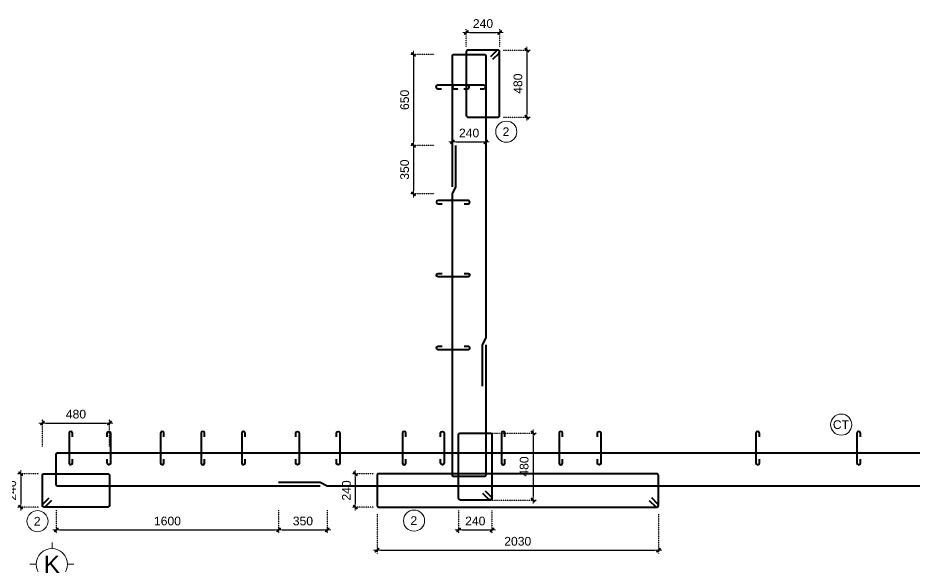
# Model space of a CAD drawing. Header units: millimetres. Extents: x -146909 to 4830753, y -683702 to -336947.
# Drawn here: x 4686542 to 4692990, y -443702 to -439754 of the extents above; entities that cross this region are included whole.
import ezdxf
from ezdxf.enums import TextEntityAlignment as Align

# ---------------------------------------------------------------- set-up
doc = ezdxf.new("R2010")
doc.units = ezdxf.units.MM
doc.header["$MEASUREMENT"] = 0
doc.linetypes.add('HIDDEN5', pattern=[2.8375, 1.25, -1.5875])
doc.layers.get('0').update_dxf_attribs({"lineweight": 9})
doc.layers.get('Defpoints').update_dxf_attribs({"color": 10, "lineweight": 0})
for name, color, linetype, lineweight in [("'S_General_Cont_1 Thin", 1, 'Continuous', 18), ("'S_General_Text_3_Member name", 3, 'Continuous', 35), ('CDAI', 3, 'Continuous', 40), ('KTH', 154, 'Continuous', 9), ('STICK', 1, 'Continuous', 9)]:
    doc.layers.add(name, color=color, linetype=linetype, lineweight=lineweight)
doc.layers.add('DM', color=1, linetype='Continuous')
doc.styles.add('arial', font='arial.ttf', dxfattribs={"width": 0.85})
doc.styles.get("Standard").update_dxf_attribs({"font": 'arial.ttf'})
doc.styles.add('TTP-HelCon', font='arial.ttf')
doc.dimstyles.new('TTP-25', dxfattribs={"dimscale": 25, "dimtxt": 2.5, "dimasz": 1, "dimexe": 1, "dimexo": 1, "dimgap": 0.09, "dimtad": 0, "dimdec": 4, "dimrnd": 10, "dimzin": 9, "dimdsep": 46, "dimtxsty": 'TTP-HelCon', "dimblk": 'Stick', "dimcen": 0.09, "dimdle": 1.5, "dimclrd": 256, "dimclre": 256, "dimclrt": 1, "dimadec": 0, "dimazin": 0, "dimtfac": 1, "dimtdec": 4, "dimtmove": 0, "dimatfit": 3, "dimldrblk": 'ARCHTICK', "dimfxl": 1, "dimtvp": 1, "dimtolj": 1, "dimtzin": 0, "dimarcsym": 0})

# ---------------------------------------------------------------- blocks, each defined once
blk = doc.blocks.new('GL')
at = {"layer": "'S_General_Cont_1 Thin"}
for p, q in [((12, 600), (12, 841)), ((-600, 0), (-841, 0)), ((600, 0), (841, 0)), ((12, -600), (12, -841))]:
    blk.add_line(p, q, dxfattribs=at)
blk.add_circle((0, 0), 600, dxfattribs=at)
at = {"layer": "'S_General_Text_3_Member name"}
blk.add_attdef('A', text='', height=602, dxfattribs=at).set_placement((0, 0), align=Align.MIDDLE)
blk = doc.blocks.new('Stick')
at = {"layer": 'STICK'}
h = blk.add_hatch(color=256, dxfattribs=at)
edge = h.paths.add_edge_path()
edge.add_line((0.3, 0.5), (-0.5, -0.3))
edge.add_arc((-0.4, -0.4), 0.141, 135, 315)
edge.add_line((-0.3, -0.5), (0.5, 0.3))
edge.add_arc((0.4, 0.4), 0.141, 315, 495)
blk.add_line((1, 0), (-1, 0), dxfattribs=at)
blk.add_lwpolyline([(0.3, 0.5), (-0.5, -0.3, 1), (-0.3, -0.5), (0.5, 0.3, 1), (0.3, 0.5, 1)], format="xyb", dxfattribs=at)
blk = doc.blocks.new('*D734')
at = {"layer": 'Defpoints', "color": 0, "transparency": 16777216}
for p in [(4686718.4, -443037.6), (4686562.1, -443277.6), (4686718.4, -443277.6)]:
    blk.add_point(p, dxfattribs=at)
at = {"layer": 'KTH', "linetype": 'HIDDEN5', "lineweight": -2, "transparency": 16777216}
for p, q in [((4686693.4, -443037.6), (4686537.1, -443037.6)), ((4686693.4, -443277.6), (4686537.1, -443277.6))]:
    blk.add_line(p, q, dxfattribs=at)
at = {"layer": 'KTH', "lineweight": -2, "transparency": 16777216}
blk.add_line((4686562.1, -443062.6), (4686562.1, -443252.6), dxfattribs=at)
at = {"layer": 'KTH', "lineweight": -2, "transparency": 16777216, "xscale": 25, "yscale": 25, "zscale": 25}
for p, rotation in [((4686562.1, -443037.6), 90), ((4686562.1, -443277.6), 270)]:
    blk.add_blockref('Stick', p, dxfattribs=dict(at, rotation=rotation))
at = {"layer": 'KTH', "color": 1, "transparency": 16777216, "insert": (4686498.3, -443157.6), "char_height": 62.5, "attachment_point": 5, "rotation": 90, "style": 'TTP-HelCon'}
blk.add_mtext('\\A1;240', dxfattribs=at)
blk = doc.blocks.new('_ArchTick')
at = {"color": 0, "linetype": 'ByBlock', "const_width": 0.15}
blk.add_lwpolyline([(-0.5, -0.5), (0.5, 0.5)], dxfattribs=at)
blk = doc.blocks.new('*D735')
at = {"layer": 'Defpoints', "color": 0, "transparency": 16777216}
for p in [(4687200.9, -442672.1), (4686718.4, -442865.4), (4687200.9, -442865.4)]:
    blk.add_point(p, dxfattribs=at)
at = {"layer": 'KTH', "linetype": 'HIDDEN5', "lineweight": -2, "transparency": 16777216}
for p, q in [((4686718.4, -442840.4), (4686718.4, -442647.1)), ((4687200.9, -442840.4), (4687200.9, -442647.1))]:
    blk.add_line(p, q, dxfattribs=at)
at = {"layer": 'KTH', "lineweight": -2, "transparency": 16777216}
blk.add_line((4686743.4, -442672.1), (4687175.9, -442672.1), dxfattribs=at)
at = {"layer": 'KTH', "lineweight": -2, "transparency": 16777216, "xscale": 25, "yscale": 25, "zscale": 25, "rotation": 180}
blk.add_blockref('Stick', (4686718.4, -442672.1), dxfattribs=at)
at = {"layer": 'KTH', "lineweight": -2, "transparency": 16777216, "xscale": 25, "yscale": 25, "zscale": 25}
blk.add_blockref('Stick', (4687200.9, -442672.1), dxfattribs=at)
at = {"layer": 'KTH', "color": 1, "transparency": 16777216, "insert": (4686959.6, -442608.3), "char_height": 62.5, "attachment_point": 5, "style": 'TTP-HelCon'}
blk.add_mtext('\\A1;480', dxfattribs=at)
blk = doc.blocks.new('*D736')
at = {"layer": 'Defpoints', "color": 0, "transparency": 16777216}
for p in [(4686818.4, -443275), (4688417.8, -443275), (4688417.8, -443441.8)]:
    blk.add_point(p, dxfattribs=at)
at = {"layer": 'KTH', "linetype": 'HIDDEN5', "lineweight": -2, "transparency": 16777216}
for p, q in [((4686818.4, -443300), (4686818.4, -443466.8)), ((4688417.8, -443300), (4688417.8, -443466.8))]:
    blk.add_line(p, q, dxfattribs=at)
at = {"layer": 'KTH', "lineweight": -2, "transparency": 16777216}
blk.add_line((4686843.4, -443441.8), (4688392.8, -443441.8), dxfattribs=at)
at = {"layer": 'KTH', "lineweight": -2, "transparency": 16777216, "xscale": 25, "yscale": 25, "zscale": 25, "rotation": 180}
blk.add_blockref('Stick', (4686818.4, -443441.8), dxfattribs=at)
at = {"layer": 'KTH', "lineweight": -2, "transparency": 16777216, "xscale": 25, "yscale": 25, "zscale": 25}
blk.add_blockref('Stick', (4688417.8, -443441.8), dxfattribs=at)
at = {"layer": 'KTH', "color": 1, "transparency": 16777216, "insert": (4687618.1, -443378), "char_height": 62.5, "attachment_point": 5, "style": 'TTP-HelCon'}
blk.add_mtext('\\A1;1600', dxfattribs=at)
blk = doc.blocks.new('*D737')
at = {"layer": 'Defpoints', "color": 0, "transparency": 16777216}
for p in [(4688417.8, -443275), (4688767.5, -443275), (4688767.5, -443441.8)]:
    blk.add_point(p, dxfattribs=at)
at = {"layer": 'KTH', "linetype": 'HIDDEN5', "lineweight": -2, "transparency": 16777216}
for p, q in [((4688417.8, -443300), (4688417.8, -443466.8)), ((4688767.5, -443300), (4688767.5, -443466.8))]:
    blk.add_line(p, q, dxfattribs=at)
at = {"layer": 'KTH', "lineweight": -2, "transparency": 16777216}
blk.add_line((4688442.8, -443441.8), (4688742.5, -443441.8), dxfattribs=at)
at = {"layer": 'KTH', "lineweight": -2, "transparency": 16777216, "xscale": 25, "yscale": 25, "zscale": 25, "rotation": 180}
blk.add_blockref('Stick', (4688417.8, -443441.8), dxfattribs=at)
at = {"layer": 'KTH', "lineweight": -2, "transparency": 16777216, "xscale": 25, "yscale": 25, "zscale": 25}
blk.add_blockref('Stick', (4688767.5, -443441.8), dxfattribs=at)
at = {"layer": 'KTH', "color": 1, "transparency": 16777216, "insert": (4688592.7, -443377.9), "char_height": 62.5, "attachment_point": 5, "style": 'TTP-HelCon'}
blk.add_mtext('\\A1;350', dxfattribs=at)
blk = doc.blocks.new('*D738')
at = {"layer": 'Defpoints', "color": 0, "transparency": 16777216}
for p in [(4689125.9, -443303.6), (4691150.9, -443303.6), (4691150.9, -443587.8)]:
    blk.add_point(p, dxfattribs=at)
at = {"layer": 'KTH', "linetype": 'HIDDEN5', "lineweight": -2, "transparency": 16777216}
for p, q in [((4689125.9, -443328.6), (4689125.9, -443612.8)), ((4691150.9, -443328.6), (4691150.9, -443612.8))]:
    blk.add_line(p, q, dxfattribs=at)
at = {"layer": 'KTH', "lineweight": -2, "transparency": 16777216}
blk.add_line((4689150.9, -443587.8), (4691125.9, -443587.8), dxfattribs=at)
at = {"layer": 'KTH', "lineweight": -2, "transparency": 16777216, "xscale": 25, "yscale": 25, "zscale": 25, "rotation": 180}
blk.add_blockref('Stick', (4689125.9, -443587.8), dxfattribs=at)
at = {"layer": 'KTH', "lineweight": -2, "transparency": 16777216, "xscale": 25, "yscale": 25, "zscale": 25}
blk.add_blockref('Stick', (4691150.9, -443587.8), dxfattribs=at)
at = {"layer": 'KTH', "color": 1, "transparency": 16777216, "insert": (4690138.4, -443523.9), "char_height": 62.5, "attachment_point": 5, "style": 'TTP-HelCon'}
blk.add_mtext('\\A1;2030', dxfattribs=at)
blk = doc.blocks.new('*D739')
at = {"layer": 'Defpoints', "color": 0, "transparency": 16777216}
for p in [(4689713, -443277.6), (4689953, -443277.6), (4689953, -443441.8)]:
    blk.add_point(p, dxfattribs=at)
at = {"layer": 'KTH', "linetype": 'HIDDEN5', "lineweight": -2, "transparency": 16777216}
for p, q in [((4689713, -443302.6), (4689713, -443466.8)), ((4689953, -443302.6), (4689953, -443466.8))]:
    blk.add_line(p, q, dxfattribs=at)
at = {"layer": 'KTH', "lineweight": -2, "transparency": 16777216}
blk.add_line((4689738, -443441.8), (4689928, -443441.8), dxfattribs=at)
at = {"layer": 'KTH', "lineweight": -2, "transparency": 16777216, "xscale": 25, "yscale": 25, "zscale": 25, "rotation": 180}
blk.add_blockref('Stick', (4689713, -443441.8), dxfattribs=at)
at = {"layer": 'KTH', "lineweight": -2, "transparency": 16777216, "xscale": 25, "yscale": 25, "zscale": 25}
blk.add_blockref('Stick', (4689953, -443441.8), dxfattribs=at)
at = {"layer": 'KTH', "color": 1, "transparency": 16777216, "insert": (4689833, -443378), "char_height": 62.5, "attachment_point": 5, "style": 'TTP-HelCon'}
blk.add_mtext('\\A1;240', dxfattribs=at)
blk = doc.blocks.new('*D740')
at = {"layer": 'Defpoints', "color": 0, "transparency": 16777216}
for p in [(4689833, -442743.9), (4689833, -443226.4), (4690248.5, -443226.4)]:
    blk.add_point(p, dxfattribs=at)
at = {"layer": 'KTH', "linetype": 'HIDDEN5', "lineweight": -2, "transparency": 16777216}
for p, q in [((4689858, -442743.9), (4690273.5, -442743.9)), ((4689858, -443226.4), (4690273.5, -443226.4))]:
    blk.add_line(p, q, dxfattribs=at)
at = {"layer": 'KTH', "lineweight": -2, "transparency": 16777216}
blk.add_line((4690248.5, -442768.9), (4690248.5, -443201.4), dxfattribs=at)
at = {"layer": 'KTH', "lineweight": -2, "transparency": 16777216, "xscale": 25, "yscale": 25, "zscale": 25}
for p, rotation in [((4690248.5, -442743.9), 90), ((4690248.5, -443226.4), 270)]:
    blk.add_blockref('Stick', p, dxfattribs=dict(at, rotation=rotation))
at = {"layer": 'KTH', "color": 1, "transparency": 16777216, "insert": (4690184.7, -442985.1), "char_height": 62.5, "attachment_point": 5, "rotation": 90, "style": 'TTP-HelCon'}
blk.add_mtext('\\A1;480', dxfattribs=at)
blk = doc.blocks.new('*D741')
at = {"layer": 'Defpoints', "color": 0, "transparency": 16777216}
for p in [(4689125.9, -443037.6), (4688969.6, -443277.6), (4689125.9, -443277.6)]:
    blk.add_point(p, dxfattribs=at)
at = {"layer": 'KTH', "linetype": 'HIDDEN5', "lineweight": -2, "transparency": 16777216}
for p, q in [((4689100.9, -443037.6), (4688944.6, -443037.6)), ((4689100.9, -443277.6), (4688944.6, -443277.6))]:
    blk.add_line(p, q, dxfattribs=at)
at = {"layer": 'KTH', "lineweight": -2, "transparency": 16777216}
blk.add_line((4688969.6, -443062.6), (4688969.6, -443252.6), dxfattribs=at)
at = {"layer": 'KTH', "lineweight": -2, "transparency": 16777216, "xscale": 25, "yscale": 25, "zscale": 25}
for p, rotation in [((4688969.6, -443037.6), 90), ((4688969.6, -443277.6), 270)]:
    blk.add_blockref('Stick', p, dxfattribs=dict(at, rotation=rotation))
at = {"layer": 'KTH', "color": 1, "transparency": 16777216, "insert": (4688905.8, -443157.6), "char_height": 62.5, "attachment_point": 5, "rotation": 90, "style": 'TTP-HelCon'}
blk.add_mtext('\\A1;240', dxfattribs=at)
blk = doc.blocks.new('*D742')
at = {"layer": 'Defpoints', "color": 0, "transparency": 16777216}
for p in [(4690008.4, -439858.9), (4689768.4, -439986.4), (4690008.4, -439986.4)]:
    blk.add_point(p, dxfattribs=at)
at = {"layer": 'KTH', "linetype": 'HIDDEN5', "lineweight": -2, "transparency": 16777216}
for p, q in [((4689768.4, -439961.4), (4689768.4, -439833.9)), ((4690008.4, -439961.4), (4690008.4, -439833.9))]:
    blk.add_line(p, q, dxfattribs=at)
at = {"layer": 'KTH', "lineweight": -2, "transparency": 16777216}
blk.add_line((4689793.4, -439858.9), (4689983.4, -439858.9), dxfattribs=at)
at = {"layer": 'KTH', "lineweight": -2, "transparency": 16777216, "xscale": 25, "yscale": 25, "zscale": 25, "rotation": 180}
blk.add_blockref('Stick', (4689768.4, -439858.9), dxfattribs=at)
at = {"layer": 'KTH', "lineweight": -2, "transparency": 16777216, "xscale": 25, "yscale": 25, "zscale": 25}
blk.add_blockref('Stick', (4690008.4, -439858.9), dxfattribs=at)
at = {"layer": 'KTH', "color": 1, "transparency": 16777216, "insert": (4689888.4, -439795.1), "char_height": 62.5, "attachment_point": 5, "style": 'TTP-HelCon'}
blk.add_mtext('\\A1;240', dxfattribs=at)
blk = doc.blocks.new('*D743')
at = {"layer": 'Defpoints', "color": 0, "transparency": 16777216}
for p in [(4690008.4, -439986.4), (4690008.4, -440468.9), (4690203.8, -440468.9)]:
    blk.add_point(p, dxfattribs=at)
at = {"layer": 'KTH', "linetype": 'HIDDEN5', "lineweight": -2, "transparency": 16777216}
for p, q in [((4690033.4, -439986.4), (4690228.8, -439986.4)), ((4690033.4, -440468.9), (4690228.8, -440468.9))]:
    blk.add_line(p, q, dxfattribs=at)
at = {"layer": 'KTH', "lineweight": -2, "transparency": 16777216}
blk.add_line((4690203.8, -440011.4), (4690203.8, -440443.9), dxfattribs=at)
at = {"layer": 'KTH', "lineweight": -2, "transparency": 16777216, "xscale": 25, "yscale": 25, "zscale": 25}
for p, rotation in [((4690203.8, -439986.4), 90), ((4690203.8, -440468.9), 270)]:
    blk.add_blockref('Stick', p, dxfattribs=dict(at, rotation=rotation))
at = {"layer": 'KTH', "color": 1, "transparency": 16777216, "insert": (4690140, -440227.6), "char_height": 62.5, "attachment_point": 5, "rotation": 90, "style": 'TTP-HelCon'}
blk.add_mtext('\\A1;480', dxfattribs=at)
blk = doc.blocks.new('*D744')
at = {"layer": 'Defpoints', "color": 0, "transparency": 16777216}
for p in [(4689562.8, -440017), (4689388.6, -440672), (4689562.8, -440672)]:
    blk.add_point(p, dxfattribs=at)
at = {"layer": 'KTH', "linetype": 'HIDDEN5', "lineweight": -2, "transparency": 16777216}
for p, q in [((4689537.8, -440017), (4689363.6, -440017)), ((4689537.8, -440672), (4689363.6, -440672))]:
    blk.add_line(p, q, dxfattribs=at)
at = {"layer": 'KTH', "lineweight": -2, "transparency": 16777216}
blk.add_line((4689388.6, -440042), (4689388.6, -440647), dxfattribs=at)
at = {"layer": 'KTH', "lineweight": -2, "transparency": 16777216, "xscale": 25, "yscale": 25, "zscale": 25}
for p, rotation in [((4689388.6, -440017), 90), ((4689388.6, -440672), 270)]:
    blk.add_blockref('Stick', p, dxfattribs=dict(at, rotation=rotation))
at = {"layer": 'KTH', "color": 1, "transparency": 16777216, "insert": (4689324.8, -440344.5), "char_height": 62.5, "attachment_point": 5, "rotation": 90, "style": 'TTP-HelCon'}
blk.add_mtext('\\A1;650', dxfattribs=at)
blk = doc.blocks.new('*D745')
at = {"layer": 'Defpoints', "color": 0, "transparency": 16777216}
for p in [(4689562.8, -440672), (4689388.6, -441021.7), (4689562.8, -441021.7)]:
    blk.add_point(p, dxfattribs=at)
at = {"layer": 'KTH', "linetype": 'HIDDEN5', "lineweight": -2, "transparency": 16777216}
for p, q in [((4689537.8, -440672), (4689363.6, -440672)), ((4689537.8, -441021.7), (4689363.6, -441021.7))]:
    blk.add_line(p, q, dxfattribs=at)
at = {"layer": 'KTH', "lineweight": -2, "transparency": 16777216}
blk.add_line((4689388.6, -440697), (4689388.6, -440996.7), dxfattribs=at)
at = {"layer": 'KTH', "lineweight": -2, "transparency": 16777216, "xscale": 25, "yscale": 25, "zscale": 25}
for p, rotation in [((4689388.6, -440672), 90), ((4689388.6, -441021.7), 270)]:
    blk.add_blockref('Stick', p, dxfattribs=dict(at, rotation=rotation))
at = {"layer": 'KTH', "color": 1, "transparency": 16777216, "insert": (4689324.7, -440846.8), "char_height": 62.5, "attachment_point": 5, "rotation": 90, "style": 'TTP-HelCon'}
blk.add_mtext('\\A1;350', dxfattribs=at)
blk = doc.blocks.new('*D746')
at = {"layer": 'Defpoints', "color": 0, "transparency": 16777216}
for p in [(4689668.4, -440595.2), (4689908.4, -440595.2), (4689908.4, -440647.3)]:
    blk.add_point(p, dxfattribs=at)
at = {"layer": 'KTH', "linetype": 'HIDDEN5', "lineweight": -2, "transparency": 16777216}
for p, q in [((4689668.4, -440620.2), (4689668.4, -440672.3)), ((4689908.4, -440620.2), (4689908.4, -440672.3))]:
    blk.add_line(p, q, dxfattribs=at)
at = {"layer": 'KTH', "lineweight": -2, "transparency": 16777216}
blk.add_line((4689693.4, -440647.3), (4689883.4, -440647.3), dxfattribs=at)
at = {"layer": 'KTH', "lineweight": -2, "transparency": 16777216, "xscale": 25, "yscale": 25, "zscale": 25, "rotation": 180}
blk.add_blockref('Stick', (4689668.4, -440647.3), dxfattribs=at)
at = {"layer": 'KTH', "lineweight": -2, "transparency": 16777216, "xscale": 25, "yscale": 25, "zscale": 25}
blk.add_blockref('Stick', (4689908.4, -440647.3), dxfattribs=at)
at = {"layer": 'KTH', "color": 1, "transparency": 16777216, "insert": (4689788.4, -440583.5), "char_height": 62.5, "attachment_point": 5, "style": 'TTP-HelCon'}
blk.add_mtext('\\A1;240', dxfattribs=at)
blk = doc.blocks.new('sign of slab')
at = {"layer": "'S_General_Cont_1 Thin"}
blk.add_circle((-10, 0), 475, dxfattribs=at)
at = {"layer": "'S_General_Text_3_Member name", "style": 'arial'}
blk.add_attdef('S', text='', height=250, dxfattribs=at).set_placement((-23, -1), align=Align.MIDDLE_CENTER)

msp = doc.modelspace()

# ---------------------------------------------------------------- linework, layer by layer
at = {"layer": 'CDAI'}
for points in [[(4689960.39114, -440052.02377), (4690004.71134, -440007.70357, 0.6681786379), (4689995.87251, -439986.36474), (4689780.87251, -439986.36474, 0.4142135624), (4689768.37251, -439998.86474), (4689768.37251, -440456.36474, 0.4142135624), (4689780.87251, -440468.86474), (4689995.87251, -440468.86474, 0.4142135624), (4690008.37251, -440456.36474), (4690008.37251, -439998.86474, 0.6681786379), (4689987.03367, -439990.0259), (4689942.71347, -440034.3461)], [(4689750.07735, -440263.86474), (4689777.57735, -440263.86474, 1), (4689777.57735, -440238.86474), (4689562.57735, -440238.86474, 1), (4689562.57735, -440263.86474), (4689590.07735, -440263.86474)], [(4689868.37251, -440263.86474), (4689895.87251, -440263.86474, 1), (4689895.87251, -440238.86474), (4689680.87251, -440238.86474, 1), (4689680.87251, -440263.86474), (4689708.37251, -440263.86474)], [(4689753.62874, -441093.86474), (4689781.12874, -441093.86474, 1), (4689781.12874, -441068.86474), (4689566.12874, -441068.86474, 1), (4689566.12874, -441093.86474), (4689593.62874, -441093.86474)], [(4689753.62874, -441593.86474), (4689781.12874, -441593.86474, -1), (4689781.12874, -441618.86474), (4689566.12874, -441618.86474, -1), (4689566.12874, -441593.86474), (4689593.62874, -441593.86474)], [(4689753.62874, -442118.86474), (4689781.12874, -442118.86474, -1), (4689781.12874, -442143.86474), (4689566.12874, -442143.86474, -1), (4689566.12874, -442118.86474), (4689593.62874, -442118.86474)], [(4686934.87571, -442772.22502), (4686934.87571, -442744.72502, 1), (4686909.87571, -442744.72502), (4686909.87571, -442960.22502, 1), (4686934.87571, -442960.22502), (4686934.87571, -442932.72502)], [(4687184.3693, -442772.22502), (4687184.3693, -442744.72502, -1), (4687209.3693, -442744.72502), (4687209.3693, -442960.22502, -1), (4687184.3693, -442960.22502), (4687184.3693, -442932.72502)], [(4687592.98098, -442772.22502), (4687592.98098, -442744.72502, 1), (4687567.98098, -442744.72502), (4687567.98098, -442960.22502, 1), (4687592.98098, -442960.22502), (4687592.98098, -442932.72502)], [(4687885.08624, -442772.22502), (4687885.08624, -442744.72502, 1), (4687860.08624, -442744.72502), (4687860.08624, -442960.22502, 1), (4687885.08624, -442960.22502), (4687885.08624, -442932.72502)], [(4688177.1915, -442772.22502), (4688177.1915, -442744.72502, 1), (4688152.1915, -442744.72502), (4688152.1915, -442960.22502, 1), (4688177.1915, -442960.22502), (4688177.1915, -442932.72502)], [(4688541.65877, -442772.22502), (4688541.65877, -442744.72502, -1), (4688566.65877, -442744.72502), (4688566.65877, -442960.22502, -1), (4688541.65877, -442960.22502), (4688541.65877, -442932.72502)], [(4688833.76404, -442772.22502), (4688833.76404, -442744.72502, -1), (4688858.76404, -442744.72502), (4688858.76404, -442960.22502, -1), (4688833.76404, -442960.22502), (4688833.76404, -442932.72502)], [(4689333.87571, -442772.22502), (4689333.87571, -442744.72502, 1), (4689308.87571, -442744.72502), (4689308.87571, -442960.22502, 1), (4689333.87571, -442960.22502), (4689333.87571, -442932.72502)], [(4689583.3693, -442772.22502), (4689583.3693, -442744.72502, -1), (4689608.3693, -442744.72502), (4689608.3693, -442960.22502, -1), (4689583.3693, -442960.22502), (4689583.3693, -442932.72502)], [(4689904.97619, -443160.70571), (4689949.29639, -443205.02591, -0.6681786379), (4689940.45755, -443226.36474), (4689725.45755, -443226.36474, -0.4142135624), (4689712.95755, -443213.86474), (4689712.95755, -442756.36474, -0.4142135624), (4689725.45755, -442743.86474), (4689940.45755, -442743.86474, -0.4142135624), (4689952.95755, -442756.36474), (4689952.95755, -443213.86474, -0.6681786379), (4689931.61872, -443222.70358), (4689887.29852, -443178.38338)], [(4690046.43448, -442772.04597), (4690046.43448, -442744.54597, 1), (4690021.43448, -442744.54597), (4690021.43448, -442960.04597, 1), (4690046.43448, -442960.04597), (4690046.43448, -442932.54597)], [(4690460.60114, -442772.04597), (4690460.60114, -442744.54597, 1), (4690435.60114, -442744.54597), (4690435.60114, -442960.04597, 1), (4690460.60114, -442960.04597), (4690460.60114, -442932.54597)], [(4690711.70584, -442772.04597), (4690711.70584, -442744.54597, -1), (4690736.70584, -442744.54597), (4690736.70584, -442960.04597, -1), (4690711.70584, -442960.04597), (4690711.70584, -442932.54597)], [(4691877.19471, -442772.04597), (4691877.19471, -442744.54597, 1), (4691852.19471, -442744.54597), (4691852.19471, -442960.04597, 1), (4691877.19471, -442960.04597), (4691877.19471, -442932.54597)], [(4692603.5105, -442772.04597), (4692603.5105, -442744.54597, 1), (4692578.5105, -442744.54597), (4692578.5105, -442960.04597, 1), (4692603.5105, -442960.04597), (4692603.5105, -442932.54597)], [(4686784.03154, -443229.59213), (4686739.71134, -443273.91233, -0.6681786379), (4686718.37251, -443265.0735), (4686718.37251, -443050.0735, -0.4142135624), (4686730.87251, -443037.5735), (4687188.37251, -443037.5735, -0.4142135624), (4687200.87251, -443050.0735), (4687200.87251, -443265.0735, -0.4142135624), (4687188.37251, -443277.5735), (4686730.87251, -443277.5735, -0.6681786379), (4686722.03367, -443256.23466), (4686766.35387, -443211.91447)], [(4691085.21347, -443229.59213), (4691129.53367, -443273.91233, 0.6681786379), (4691150.87251, -443265.0735), (4691150.87251, -443050.0735, 0.4142135624), (4691138.37251, -443037.5735), (4689138.37251, -443037.5735, 0.4142135624), (4689125.87251, -443050.0735), (4689125.87251, -443265.0735, 0.4142135624), (4689138.37251, -443277.5735), (4691138.37251, -443277.5735, 0.6681786379), (4691147.21134, -443256.23466), (4691102.89114, -443211.91447)]]:
    msp.add_lwpolyline(points, format="xyb", dxfattribs=at)
at = {"layer": 'CDAI', "ltscale": 0.02}
for points in [[(4689668.37251, -440971.69755), (4689668.37251, -440027.02898, -0.4142135624), (4689678.37251, -440017.02898), (4689898.37251, -440017.02898, -0.4142135624), (4689908.37251, -440027.02898), (4689908.37251, -442057.8604), (4689883.37251, -442107.8604), (4689883.37251, -442407.59626)], [(4689908.37251, -442107.8604), (4689908.37251, -443047.02898, -0.4142135624), (4689898.37251, -443057.02898), (4689678.37251, -443057.02898, -0.4142135624), (4689668.37251, -443047.02898), (4689668.37251, -441021.69755), (4689693.37251, -440971.69755), (4689693.37251, -440671.9617)], [(4688717.54108, -443126.36475), (4686828.3725, -443126.36475, -0.4142135624), (4686818.3725, -443116.36475), (4686818.3725, -442896.36474, -0.4142135624), (4686828.3725, -442886.36474), (4695253.70393, -442886.36474), (4695303.70393, -442911.36474), (4695603.43978, -442911.36474)], [(4695303.70393, -442886.36474), (4697198.37251, -442886.36474, -0.4142135624), (4697208.37251, -442896.36474), (4697208.37251, -443116.36475, -0.4142135624), (4697198.37251, -443126.36475), (4688767.54108, -443126.36475), (4688717.54108, -443101.36475), (4688417.80522, -443101.36475)]]:
    msp.add_lwpolyline(points, format="xyb", dxfattribs=at)

# ---------------------------------------------------------------- block references
ref = msp.add_blockref('sign of slab', (4690057.65642, -440573.55608), dxfattribs=dict(xscale=0.16, yscale=0.16, zscale=0.16))
ref.add_attrib('S', '2', dxfattribs={"layer": 'DM', "height": 62.5, "style": 'arial'}).set_placement((4690053.9024, -440573.71297), align=Align.MIDDLE_CENTER)
ref = msp.add_blockref('sign of slab', (4692467.57439, -442683.45181), dxfattribs=dict(xscale=0.16, yscale=0.16, zscale=0.16))
ref.add_attrib('S', 'CT', dxfattribs={"layer": 'DM', "height": 62.5, "style": 'arial'}).set_placement((4692463.82038, -442683.60871), align=Align.MIDDLE_CENTER)
ref = msp.add_blockref('sign of slab', (4689393.93631, -443374.73743), dxfattribs=dict(xscale=0.16, yscale=0.16, zscale=0.16))
ref.add_attrib('S', '2', dxfattribs={"layer": 'DM', "height": 62.5, "style": 'arial'}).set_placement((4689390.18229, -443374.89432), align=Align.MIDDLE_CENTER)
ref = msp.add_blockref('sign of slab', (4686684.71739, -443379.06937), dxfattribs=dict(xscale=0.16, yscale=0.16, zscale=0.16))
ref.add_attrib('S', '2', dxfattribs={"layer": 'DM', "height": 62.5, "style": 'arial'}).set_placement((4686680.96338, -443379.22626), align=Align.MIDDLE_CENTER)
ref = msp.add_blockref('GL', (4686786.20536, -443689.29229), dxfattribs=dict(xscale=0.187421907519365, yscale=0.187421907519365, zscale=0.187421907519365))
ref.add_attrib('A', 'K', dxfattribs={"layer": "'S_General_Text_3_Member name", "height": 125}).set_placement((4686786.20536, -443689.29229), align=Align.MIDDLE)

# ---------------------------------------------------------------- dimensions: what is measured, and where the dimension line sits
at = {"layer": 'KTH'}
for base, p1, p2, override, picture, middle in [((4690008.37251, -439858.89713), (4689768.37251, -439986.36474), (4690008.37251, -439986.36474), {"dimfxl": 0.18, "dimarcsym": 2}, '*D742', (4689888.37251, -439795.0755)), ((4689908.37251, -440647.33301), (4689668.37251, -440595.21276), (4689908.37251, -440595.21276), {"dimfxl": 0.18, "dimarcsym": 2}, '*D746', (4689788.37251, -440583.51138)), ((4687200.87251, -442672.1233), (4686718.37251, -442865.44643), (4687200.87251, -442865.44643), {"dimfxl": 0.18, "dimarcsym": 2}, '*D735', (4686959.62251, -442608.30168)), ((4688417.80522, -443441.78805), (4686818.3725, -443275.04791), (4688417.80522, -443275.04791), {"dimfxl": 0.18, "dimarcsym": 2}, '*D736', (4687618.08886, -443377.96643)), ((4688767.54108, -443441.78805), (4688417.80522, -443275.04791), (4688767.54108, -443275.04791), {"dimtmove": 1, "dimfxl": 0.18, "dimarcsym": 2}, '*D737', (4688592.67315, -443377.92379)), ((4689952.95755, -443441.78805), (4689712.95755, -443277.5735), (4689952.95755, -443277.5735), {"dimfxl": 0.18, "dimarcsym": 2}, '*D739', (4689832.95755, -443377.96643)), ((4691150.87251, -443587.77724), (4689125.87251, -443303.56269), (4691150.87251, -443303.56269), {"dimtmove": 1, "dimfxl": 0.18, "dimarcsym": 2}, '*D738', (4690138.37251, -443523.91298))]:
    dim = msp.add_linear_dim(base=base, p1=p1, p2=p2, dimstyle='TTP-25', override=override, dxfattribs=at)
    dim.commit()
    dim.dimension.update_dxf_attribs({"geometry": picture, "text_midpoint": middle})
for base, p1, p2, override, picture, middle in [((4689388.59438, -440671.9617), (4689562.80385, -440017.02898), (4689562.80385, -440671.9617), {"dimfxl": 0.18, "dimarcsym": 2}, '*D744', (4689324.77276, -440344.49534)), ((4690203.79641, -440468.86474), (4690008.37251, -439986.36474), (4690008.37251, -440468.86474), {"dimfxl": 0.18, "dimarcsym": 2}, '*D743', (4690139.97479, -440227.61474)), ((4689388.594379, -441021.697555), (4689562.803851, -440671.9617), (4689562.803851, -441021.697555), {"dimtmove": 1, "dimfxl": 0.18, "dimarcsym": 2}, '*D745', (4689324.730122, -440846.829627)), ((4690248.54955, -443226.36474), (4689832.95755, -442743.86474), (4689832.95755, -443226.36474), {"dimfxl": 0.18, "dimarcsym": 2}, '*D740', (4690184.72793, -442985.11474)), ((4686562.13926, -443277.5735), (4686718.37251, -443037.5735), (4686718.37251, -443277.5735), {"dimfxl": 0.18, "dimarcsym": 2}, '*D734', (4686498.31764, -443157.5735)), ((4688969.63926, -443277.5735), (4689125.87251, -443037.5735), (4689125.87251, -443277.5735), {"dimfxl": 0.18, "dimarcsym": 2}, '*D741', (4688905.81764, -443157.5735))]:
    dim = msp.add_linear_dim(base=base, p1=p1, p2=p2, angle=90, dimstyle='TTP-25', override=override, dxfattribs=at)
    dim.commit()
    dim.dimension.update_dxf_attribs({"geometry": picture, "text_midpoint": middle})

doc.saveas('drawing.dxf')
